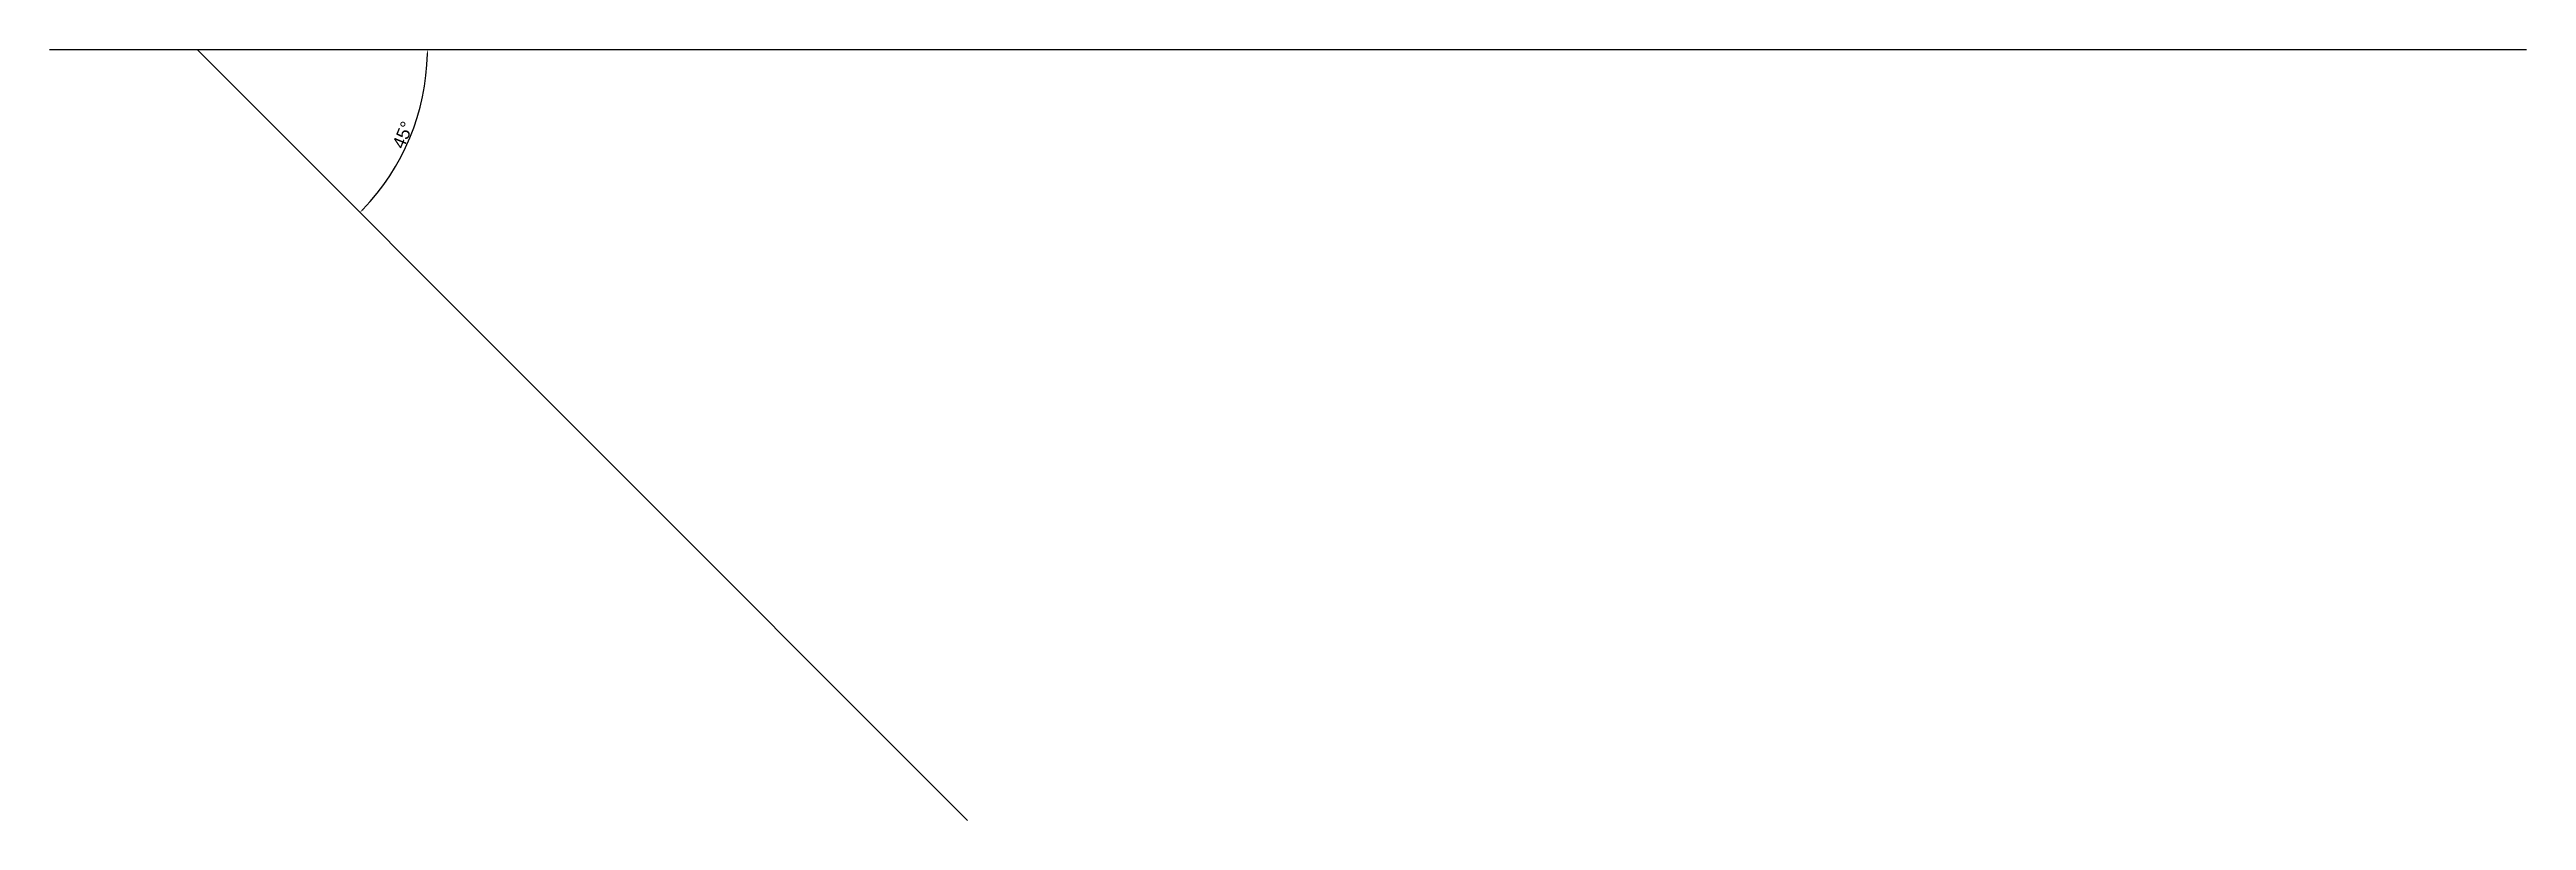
# Paper-space layout 'Q2' of a CAD drawing. Header units: millimetres. Extents: x 36 to 1490, y 137 to 590.
import ezdxf

# ---------------------------------------------------------------- set-up
doc = ezdxf.new("R2010")
doc.units = ezdxf.units.MM
doc.styles.get("Standard").update_dxf_attribs({"font": 'arial.ttf'})
doc.dimstyles.new('ISO-25', dxfattribs={"dimtxt": 7.5, "dimasz": 2.5, "dimexe": 1.25, "dimexo": 0.625, "dimtad": 1, "dimdec": 0, "dimtxsty": 'Standard', "dimcen": 2.5, "dimadec": 0, "dimazin": 0, "dimtfac": 1, "dimtdec": 0, "dimtmove": 0, "dimatfit": 3, "dimfxl": 1, "dimarcsym": 0})

# ---------------------------------------------------------------- blocks, each defined once
blk = doc.blocks.new('*D68')
at = {"color": 0, "lineweight": -2, "transparency": 16777216}
blk.add_arc((122.2, 589.5), 135.3, 316.0589, 358.9411, dxfattribs=at)
at = {"color": 0, "transparency": 16777216}
for points in [[(257.1, 587), (257.9, 587), (257.5, 589.5)], [(219.9, 495.3), (219.3, 495.9), (217.9, 493.9)]]:
    blk.add_solid(points, dxfattribs=at)
at = {"layer": 'Defpoints', "color": 0, "transparency": 16777216}
for p in [(35.5, 589.5), (122.2, 589.5), (1490.4, 589.5), (239.4, 521.9), (574.8, 137)]:
    blk.add_point(p, dxfattribs=at)
at = {"color": 0, "transparency": 16777216, "insert": (243.1, 539.4), "char_height": 7.5, "attachment_point": 5, "rotation": 67.5}
blk.add_mtext('45°', dxfattribs=at)

psp = doc.layouts.new('Q2')

# ---------------------------------------------------------------- linework, layer by layer
for p, q in [((35.5, 589.5), (1490.4, 589.5)), ((574.8, 137), (122.2, 589.5))]:
    psp.add_line(p, q)

# ---------------------------------------------------------------- dimensions: what is measured, and where the dimension line sits
dim = psp.add_angular_dim_2l(base=(239.4, 521.9), line1=((35.5, 589.5), (1490.4, 589.5)), line2=((574.8, 137), (122.2, 589.5)), dimstyle='ISO-25')
dim.commit()
dim.dimension.update_dxf_attribs({"geometry": '*D68', "text_midpoint": (243.1, 539.4)})

doc.saveas('drawing.dxf')
